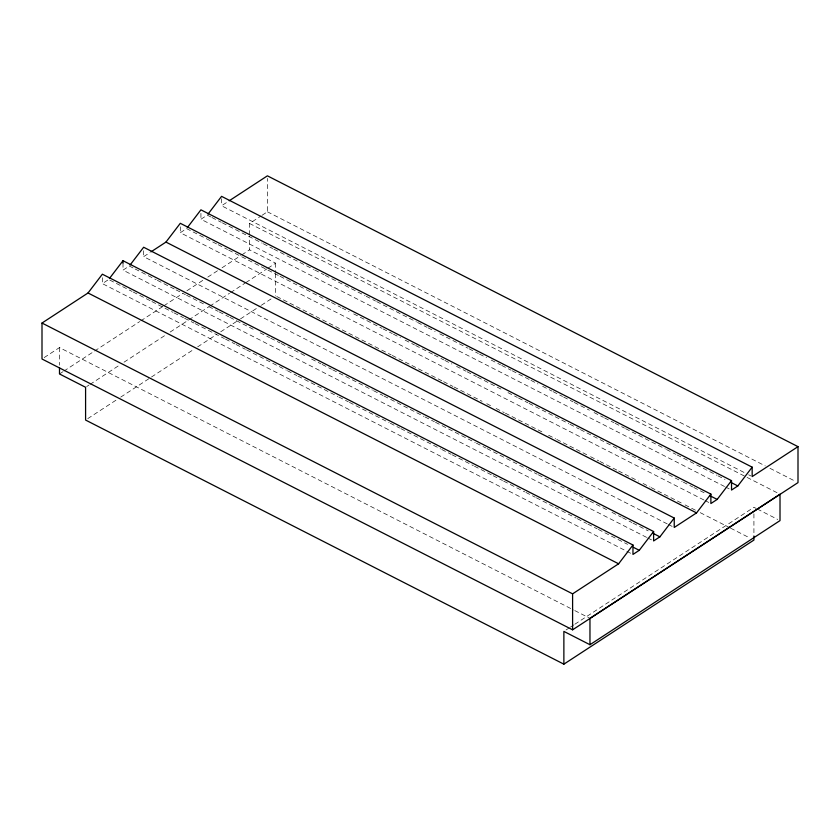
<?xml version="1.0" encoding="UTF-8"?>
<svg xmlns="http://www.w3.org/2000/svg" width="840" height="840" viewBox="0 0 840 840"><rect width="100%" height="100%" fill="white"/><g stroke="black" fill="none" stroke-linecap="round" stroke-linejoin="round"><path stroke-width="0.63" stroke-dasharray="4.2 3.15" d="M630.62 553.235L102.364 283.616L108.665 279.5M646.59 537.369L123.008 270.133L129.308 266.017L133.98 268.411M667.223 523.887L143.651 256.651L150.024 252.494M703.868 499.957L180.296 232.722L186.596 228.606L216.972 244.125M724.51 486.476L200.928 219.251L207.228 215.135L210.735 216.919M743.988 472.406L221.571 205.769L228.123 201.484M44.184 357.578L59.493 347.582L573.605 609.987M249.533 234.78L249.533 223.472L261.103 215.922M262.154 215.229L267.404 211.796L267.404 178.406M59.493 373.957L62.79 371.805M63.882 371.091L93.545 351.719M94.647 351.005L139.681 321.594M140.784 320.869L162.75 306.526M163.853 305.802L182.522 293.612M186.921 290.745L203.396 279.983M207.795 277.106L217.675 270.648M222.075 267.781L240.744 255.591M241.847 254.867L249.533 249.847L249.533 236.03M86.688 386.568L88.883 385.13M89.985 384.416L119.637 365.043M124.037 362.177L165.774 334.908M170.173 332.042L187.751 320.565M188.853 319.841L208.625 306.925M209.716 306.212L229.499 293.296M230.591 292.582L244.871 283.258M245.973 282.534L266.847 268.905M267.939 268.191L275.635 263.172L249.533 249.847M87.78 418.614L116.34 399.966M120.74 397.1L150.402 377.727M151.494 377.003L193.242 349.745M197.642 346.878L216.31 334.677M220.71 331.81L239.379 319.61M240.482 318.895L260.253 305.981M261.356 305.267L272.339 298.095M566.066 629.958L569.363 627.805M570.465 627.091L573.751 624.939M574.854 624.225L753.921 507.286L756.189 508.442M267.404 211.796L765.272 465.917M769.954 468.3L795.659 481.425M748.661 474.789L750.992 475.986M249.533 223.472L780.014 494.225M211.911 217.518L221.256 222.285M222.422 222.884L262.164 243.17M263.329 243.768L272.675 248.535M273.851 249.134L313.582 269.409M314.748 270.007L324.104 274.785M325.269 275.383L365.012 295.659M366.177 296.257L375.522 301.024M376.698 301.623L416.43 321.909M417.596 322.507L426.951 327.274M428.117 327.873L435.131 331.454M439.803 333.837L467.849 348.149M469.024 348.747L478.37 353.524M479.535 354.113L486.549 357.693M491.221 360.087L500.577 364.854M501.743 365.453L511.098 370.219M512.264 370.818L529.798 379.764M530.964 380.363L537.978 383.943M542.65 386.327L551.996 391.104M553.172 391.692L562.517 396.469M563.682 397.068L573.038 401.835M574.203 402.433L589.397 410.193M594.069 412.577L603.425 417.344M604.59 417.942L613.946 422.719M615.111 423.308L624.456 428.085M625.632 428.683L665.364 448.959M666.529 449.558L675.885 454.335M677.05 454.923L716.783 475.209M717.958 475.808L724.973 479.388M725.676 487.074L729.183 488.87M757.323 509.019L777.746 519.446M218.148 244.713L227.493 249.491M228.669 250.089L278.922 275.73M280.088 276.329L330.341 301.98M331.506 302.579L340.862 307.346M342.027 307.944L349.041 311.524M353.714 313.908L381.769 328.23M382.935 328.829L392.28 333.596M393.456 334.194L400.459 337.774M405.143 340.158L414.488 344.925M415.653 345.524L433.188 354.469M434.354 355.068L443.709 359.846M444.875 360.433L451.889 364.014M456.561 366.408L465.917 371.175M467.082 371.774L476.427 376.541M477.603 377.139L503.307 390.264M507.99 392.647L517.335 397.425M518.5 398.024L527.856 402.791M529.022 403.389L568.754 423.665M569.929 424.263L579.275 429.041M580.44 429.629L630.703 455.28M631.869 455.879L641.214 460.656M642.39 461.244L682.122 481.53M683.288 482.129L692.643 486.896M693.808 487.494L706.661 494.056M705.044 500.556L709.716 502.94M276.801 296.531L380.625 349.524M381.791 350.123L391.125 354.879M392.291 355.478L442.449 381.077M443.615 381.675L452.949 386.442M454.115 387.03L482.108 401.32M486.78 403.704L491.442 406.088M496.115 408.471L504.273 412.64M505.439 413.228L536.938 429.314M538.104 429.901L543.942 432.884M548.604 435.267L555.607 438.837M556.773 439.435L589.438 456.099M590.604 456.697L598.763 460.866M599.928 461.465L617.432 470.39M618.597 470.988L638.432 481.11M643.094 483.494L650.097 487.064M651.263 487.662L683.928 504.326M685.094 504.924L695.594 510.279M700.255 512.663L729.425 527.552M730.59 528.15L749.249 537.674M668.399 524.486L673.071 526.869M135.146 269L156.188 279.741M157.353 280.34L174.888 289.286M176.053 289.884L185.409 294.651M186.575 295.25L204.099 304.195M208.782 306.59L218.127 311.356M219.292 311.955L228.648 316.722M229.814 317.32L255.528 330.445M260.201 332.829L269.556 337.606M270.721 338.195L280.067 342.972M281.243 343.57L306.947 356.695M311.63 359.079L320.975 363.846M322.14 364.445L331.495 369.222M332.661 369.81L372.393 390.096M373.569 390.695L382.914 395.462M384.08 396.06L423.822 416.346M424.988 416.934L434.343 421.712M435.509 422.31L475.241 442.586M476.417 443.184L485.762 447.951M486.927 448.55L526.669 468.836M527.835 469.434L537.18 474.201M538.356 474.8L555.88 483.745M560.563 486.129L578.088 495.075M579.254 495.673L588.609 500.451M589.775 501.05L607.309 509.995M611.982 512.379L621.327 517.146M622.503 517.745L631.848 522.522M633.014 523.12L648.207 530.87M647.755 537.968L652.428 540.351M109.83 280.098L121.527 286.062M122.692 286.661L132.037 291.428M133.214 292.026L150.738 300.972M151.903 301.57L172.946 312.312M174.111 312.911L183.466 317.678M184.632 318.276L193.977 323.043M195.153 323.642L224.364 338.552M225.54 339.15L234.885 343.928M236.05 344.516L245.406 349.293M246.572 349.892L286.314 370.167M287.48 370.766L296.825 375.543M298 376.131L337.733 396.417M338.898 397.016L348.254 401.782M349.419 402.381L389.151 422.667M390.327 423.255L399.672 428.032M400.838 428.631L440.58 448.906M441.745 449.505L451.101 454.282M452.267 454.87L473.298 465.612M474.474 466.211L491.999 475.156M493.175 475.755L502.519 480.522M503.685 481.12L524.727 491.862M525.893 492.45L535.248 497.228M536.413 497.826L553.938 506.772M555.114 507.37L576.146 518.101M577.322 518.7L586.667 523.467M587.832 524.066L597.188 528.843M598.353 529.442L627.575 544.351M574.78 610.586L589.964 618.335M753.921 513.839L753.921 536.12M275.635 263.172L275.635 272.339M275.635 273.651L275.635 295.943M221.571 198.702L221.571 205.769M200.928 213.36L200.928 219.251M180.296 226.842L180.296 232.722M143.651 250.772L143.651 256.651M123.008 263.078L123.008 270.133M102.364 277.725L102.364 283.616M59.493 347.582L59.493 365.169"/><path stroke-width="1.26" d="M229.215 200.781L267.404 175.833L798 446.649L798 482.612L572.597 629.822L42 359.006L42 323.043L88.022 292.981L102.364 274.197L632.961 545.013L632.961 554.432L639.261 550.316L653.604 531.531L123.008 260.715L109.421 278.512M130.064 265.031L143.651 247.244L674.236 518.049L674.236 527.468L696.538 512.904L710.881 494.12L180.296 223.303L165.953 242.088L151.084 251.8M187.341 227.619L200.928 209.832L731.525 480.638L731.525 490.056L737.825 485.94L752.168 467.166L221.571 196.35L207.984 214.148M572.597 629.822L572.597 593.849L618.618 563.798L632.961 545.013M653.604 531.531L653.604 540.95L659.904 536.833L674.236 518.049M710.881 494.12L710.881 503.538L717.182 499.422L731.525 480.638M798 446.649L752.168 476.584L752.168 467.166M589.964 644.721L780.014 520.601L780.014 494.225L589.964 618.335L589.964 644.721L563.871 631.397L563.871 664.167L85.586 420.053L85.586 387.282L59.493 373.957L59.493 367.679M563.871 664.167L753.921 540.057L753.921 536.12M730.811 482.37L737.825 485.94M710.168 495.842L717.182 499.422M165.953 242.088L696.538 512.904M652.89 533.253L659.904 536.833M633.413 547.333L639.261 550.316M88.022 292.981L618.618 563.798M42 323.043L572.597 593.849M123.008 260.715L123.008 263.078"/></g></svg>
